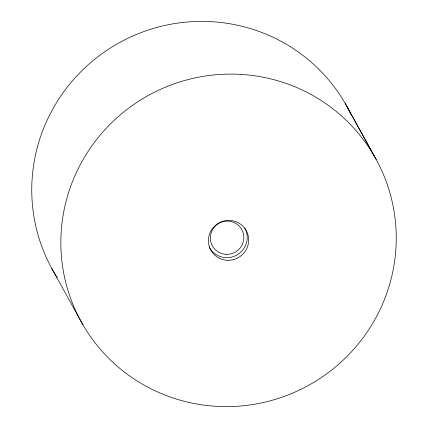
<?xml version="1.0" encoding="UTF-8"?>
<svg xmlns="http://www.w3.org/2000/svg" width="428" height="428" viewBox="0 0 428 428"><rect width="100%" height="100%" fill="white"/><g stroke="black" fill="none" stroke-linecap="round" stroke-linejoin="round"><path stroke-width="0.64" d="M347.167 106.925L376.255 159.623A168.332 165.62 -28.9 0 1 223.459 406.584A168.332 165.62 -28.9 0 1 85.921 154.845A168.332 165.62 -28.9 0 1 376.255 159.623M345.123 103.298L374.216 155.995M51.745 268.377L82.877 324.702M57.181 277.595A168.332 165.62 -28.9 0 1 118.989 42.891A168.332 165.62 -28.9 0 1 350.965 114.329M244.843 228.076A20.202 19.875 -28.9 0 1 236.796 255.061A20.202 19.875 -28.9 0 1 209.586 247.791M209.34 247.357A20.202 19.875 -28.9 0 1 209.11 246.913M226.535 254.339A16.831 16.564 -28.9 0 0 241.884 229.681A16.831 16.564 -28.9 0 0 212.855 229.124A16.831 16.564 -28.9 0 0 226.535 254.339M227.883 260.299A20.202 19.875 -28.9 0 0 246.298 230.708A20.202 19.875 -28.9 0 0 211.459 230.045A20.202 19.875 -28.9 0 0 227.883 260.299"/></g></svg>
